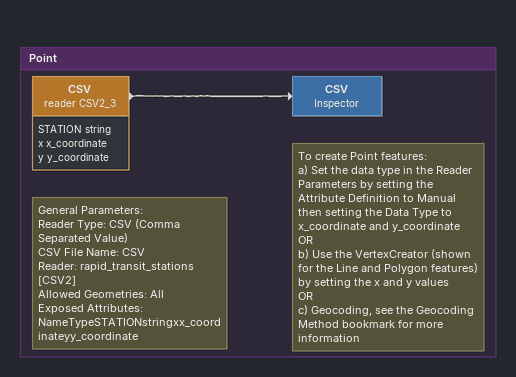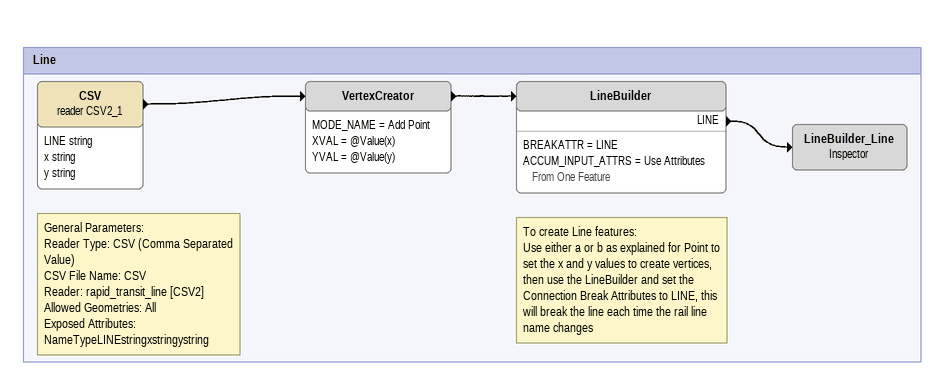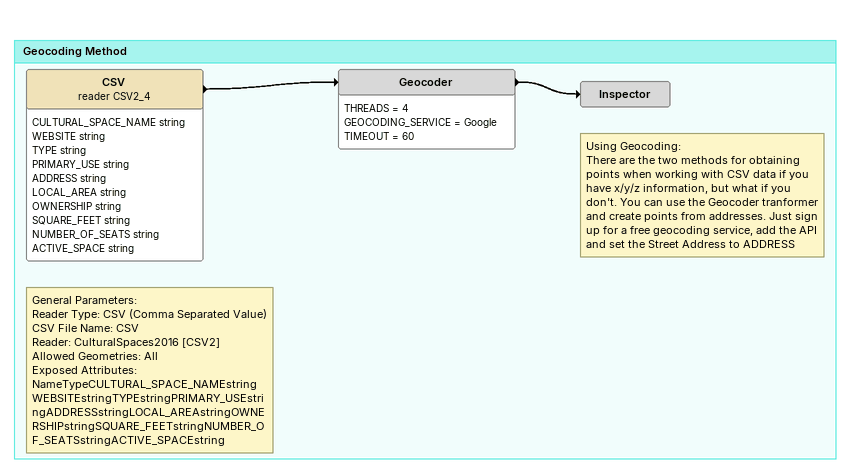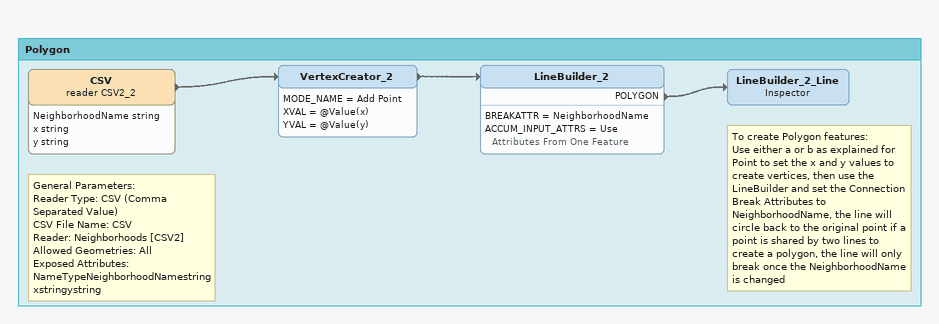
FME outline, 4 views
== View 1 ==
Bookmark: Point
Note: General Parameters: / Reader Type: CSV (Comma Separated Value) / CSV File Name: CSV / Reader: rapid_transit_stations [CSV2] / Allowed Geometries: All / Exposed Attributes: NameTypeSTATIONstringxx_coordinateyy_coordinate
CSV (reader CSV2_3)
    attributes: STATION string, x x_coordinate, y y_coordinate
    -> CSV
Note: To create Point features: / a) Set the data type in the Reader Parameters by setting the Attribute Definition to Manual then setting the Data Type to x_coordinate and y_coordinate / OR / b) Use the VertexCreator (shown for the Line and Polygon features) by setting the x and y values / OR / c) Geocoding, see the Geocoding Method bookmark for more information
CSV: Inspector

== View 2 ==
Bookmark: Line
Note: General Parameters: / Reader Type: CSV (Comma Separated Value) / CSV File Name: CSV / Reader: rapid_transit_line [CSV2] / Allowed Geometries: All / Exposed Attributes: NameTypeLINEstringxstringystring
CSV (reader CSV2_1)
    attributes: LINE string, x string, y string
    -> VertexCreator
VertexCreator
    MODE_NAME = Add Point
    XVAL = @Value(x)
    YVAL = @Value(y)
    -> LineBuilder
Note: To create Line features: / Use either a or b as explained for Point to set the x and y values to create vertices, then use the LineBuilder and set the Connection Break Attributes to LINE, this will break the line each time the rail line name changes
LineBuilder
    BREAKATTR = LINE
    ACCUM_INPUT_ATTRS = Use Attributes From One Feature
    LINE -> LineBuilder_Line
LineBuilder_Line: Inspector

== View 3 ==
Bookmark: Geocoding Method
Note: General Parameters: / Reader Type: CSV (Comma Separated Value) / CSV File Name: CSV / Reader: CulturalSpaces2016 [CSV2] / Allowed Geometries: All / Exposed Attributes: NameTypeCULTURAL_SPACE_NAMEstringWEBSITEstringTYPEstringPRIMARY_USEstringADDRESSstringLOCAL_AREAstringOWNERSHIPstringSQUARE_FEETstringNUMBER_OF_SEATSstringACTIVE_SPACEstring
CSV (reader CSV2_4)
    attributes: CULTURAL_SPACE_NAME string, WEBSITE string, TYPE string, PRIMARY_USE string, ADDRESS string, LOCAL_AREA string, OWNERSHIP string, SQUARE_FEET string, NUMBER_OF_SEATS string, ACTIVE_SPACE string
    -> Geocoder
Geocoder
    THREADS = 4
    GEOCODING_SERVICE = Google
    TIMEOUT = 60
    -> Inspector
Note: Using Geocoding: / There are the two methods for obtaining points when working with CSV data if you have x/y/z information, but what if you don't. You can use the Geocoder tranformer and create points from addresses. Just sign up for a free geocoding service, add the API and set the Street Address to ADDRESS
Inspector

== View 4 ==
Bookmark: Polygon
Note: General Parameters: / Reader Type: CSV (Comma Separated Value) / CSV File Name: CSV / Reader: Neighborhoods [CSV2] / Allowed Geometries: All / Exposed Attributes: NameTypeNeighborhoodNamestringxstringystring
CSV (reader CSV2_2)
    attributes: NeighborhoodName string, x string, y string
    -> VertexCreator_2
VertexCreator_2
    MODE_NAME = Add Point
    XVAL = @Value(x)
    YVAL = @Value(y)
    -> LineBuilder_2
LineBuilder_2
    BREAKATTR = NeighborhoodName
    ACCUM_INPUT_ATTRS = Use Attributes From One Feature
    POLYGON -> LineBuilder_2_Line
Note: To create Polygon features: / Use either a or b as explained for Point to set the x and y values to create vertices, then use the LineBuilder and set the Connection Break Attributes to NeighborhoodName, the line will circle back to the original point if a point is shared by two lines to create a polygon, the line will only break once the NeighborhoodName is changed
LineBuilder_2_Line: Inspector
